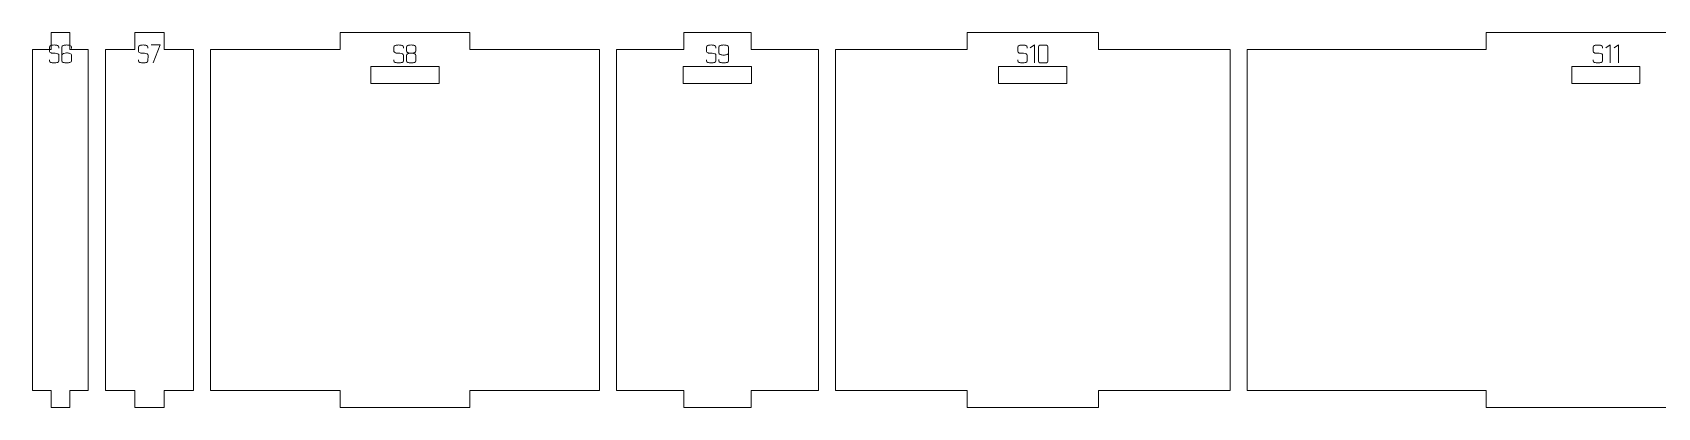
# Model space of a CAD drawing. Header units: centimetres. Extents: x -250 to 250, y -508 to 508.
# Drawn here: x 42.96 to 71.53, y -3.1 to 3.5 of the extents above; entities that cross this region are included whole.
import ezdxf

# ---------------------------------------------------------------- set-up
doc = ezdxf.new("R2010")
doc.units = ezdxf.units.CM
doc.header["$MEASUREMENT"] = 0
doc.layers.add('Capa 1', color=7, linetype='Continuous')

msp = doc.modelspace()

# ---------------------------------------------------------------- linework, layer by layer
at = {"layer": 'Capa 1', "color": 240, "lineweight": 9}
for points, knots in [([(42.95706, 3.20203), (42.95706, 3.20203), (42.95706, -2.79797), (42.95706, -2.79797), (42.95706, -2.79797), (43.28415, -2.79797), (43.28415, -2.79797), (43.28415, -2.79797), (43.28415, -3.09797), (43.28415, -3.09797), (43.28415, -3.09797), (43.61124, -3.09797), (43.61124, -3.09797), (43.61124, -3.09797), (43.61124, -2.79797), (43.61124, -2.79797), (43.61124, -2.79797), (43.93832, -2.79797), (43.93832, -2.79797), (43.93832, -2.79797), (43.93832, 3.20203), (43.93832, 3.20203), (43.93832, 3.20203), (43.61124, 3.20203), (43.61124, 3.20203), (43.61124, 3.20203), (43.61124, 3.50203), (43.61124, 3.50203), (43.61124, 3.50203), (43.28415, 3.50203), (43.28415, 3.50203), (43.28415, 3.50203), (43.28415, 3.20203), (43.28415, 3.20203), (43.28415, 3.20203), (42.95706, 3.20203), (42.95706, 3.20203)], [0, 0, 0, 0, 0.08333333, 0.08333333, 0.08333333, 0.16666667, 0.16666667, 0.16666667, 0.25, 0.25, 0.25, 0.33333333, 0.33333333, 0.33333333, 0.41666667, 0.41666667, 0.41666667, 0.5, 0.5, 0.5, 0.58333333, 0.58333333, 0.58333333, 0.66666667, 0.66666667, 0.66666667, 0.75, 0.75, 0.75, 0.83333333, 0.83333333, 0.83333333, 0.91666667, 0.91666667, 0.91666667, 1, 1, 1, 1]), ([(44.23832, 3.20203), (44.23832, 3.20203), (44.23832, -2.79797), (44.23832, -2.79797), (44.23832, -2.79797), (44.75425, -2.79797), (44.75425, -2.79797), (44.75425, -2.79797), (44.75425, -3.09797), (44.75425, -3.09797), (44.75425, -3.09797), (45.27018, -3.09797), (45.27018, -3.09797), (45.27018, -3.09797), (45.27018, -2.79797), (45.27018, -2.79797), (45.27018, -2.79797), (45.78611, -2.79797), (45.78611, -2.79797), (45.78611, -2.79797), (45.78611, 3.20203), (45.78611, 3.20203), (45.78611, 3.20203), (45.27018, 3.20203), (45.27018, 3.20203), (45.27018, 3.20203), (45.27018, 3.50203), (45.27018, 3.50203), (45.27018, 3.50203), (44.75425, 3.50203), (44.75425, 3.50203), (44.75425, 3.50203), (44.75425, 3.20203), (44.75425, 3.20203), (44.75425, 3.20203), (44.23832, 3.20203), (44.23832, 3.20203)], [0, 0, 0, 0, 0.08333333, 0.08333333, 0.08333333, 0.16666667, 0.16666667, 0.16666667, 0.25, 0.25, 0.25, 0.33333333, 0.33333333, 0.33333333, 0.41666667, 0.41666667, 0.41666667, 0.5, 0.5, 0.5, 0.58333333, 0.58333333, 0.58333333, 0.66666667, 0.66666667, 0.66666667, 0.75, 0.75, 0.75, 0.83333333, 0.83333333, 0.83333333, 0.91666667, 0.91666667, 0.91666667, 1, 1, 1, 1]), ([(46.08611, 3.20203), (46.08611, 3.20203), (46.08611, -2.79797), (46.08611, -2.79797), (46.08611, -2.79797), (48.36572, -2.79797), (48.36572, -2.79797), (48.36572, -2.79797), (48.36572, -3.09797), (48.36572, -3.09797), (48.36572, -3.09797), (50.64533, -3.09797), (50.64533, -3.09797), (50.64533, -3.09797), (50.64533, -2.79797), (50.64533, -2.79797), (50.64533, -2.79797), (52.92494, -2.79797), (52.92494, -2.79797), (52.92494, -2.79797), (52.92494, 3.20203), (52.92494, 3.20203), (52.92494, 3.20203), (50.64533, 3.20203), (50.64533, 3.20203), (50.64533, 3.20203), (50.64533, 3.50203), (50.64533, 3.50203), (50.64533, 3.50203), (48.36572, 3.50203), (48.36572, 3.50203), (48.36572, 3.50203), (48.36572, 3.20203), (48.36572, 3.20203), (48.36572, 3.20203), (46.08611, 3.20203), (46.08611, 3.20203)], [0, 0, 0, 0, 0.08333333, 0.08333333, 0.08333333, 0.16666667, 0.16666667, 0.16666667, 0.25, 0.25, 0.25, 0.33333333, 0.33333333, 0.33333333, 0.41666667, 0.41666667, 0.41666667, 0.5, 0.5, 0.5, 0.58333333, 0.58333333, 0.58333333, 0.66666667, 0.66666667, 0.66666667, 0.75, 0.75, 0.75, 0.83333333, 0.83333333, 0.83333333, 0.91666667, 0.91666667, 0.91666667, 1, 1, 1, 1]), ([(53.22494, 3.20203), (53.22494, 3.20203), (53.22494, -2.79797), (53.22494, -2.79797), (53.22494, -2.79797), (54.40879, -2.79797), (54.40879, -2.79797), (54.40879, -2.79797), (54.40879, -3.09797), (54.40879, -3.09797), (54.40879, -3.09797), (55.59264, -3.09797), (55.59264, -3.09797), (55.59264, -3.09797), (55.59264, -2.79797), (55.59264, -2.79797), (55.59264, -2.79797), (56.77649, -2.79797), (56.77649, -2.79797), (56.77649, -2.79797), (56.77649, 3.20203), (56.77649, 3.20203), (56.77649, 3.20203), (55.59264, 3.20203), (55.59264, 3.20203), (55.59264, 3.20203), (55.59264, 3.50203), (55.59264, 3.50203), (55.59264, 3.50203), (54.40879, 3.50203), (54.40879, 3.50203), (54.40879, 3.50203), (54.40879, 3.20203), (54.40879, 3.20203), (54.40879, 3.20203), (53.22494, 3.20203), (53.22494, 3.20203)], [0, 0, 0, 0, 0.08333333, 0.08333333, 0.08333333, 0.16666667, 0.16666667, 0.16666667, 0.25, 0.25, 0.25, 0.33333333, 0.33333333, 0.33333333, 0.41666667, 0.41666667, 0.41666667, 0.5, 0.5, 0.5, 0.58333333, 0.58333333, 0.58333333, 0.66666667, 0.66666667, 0.66666667, 0.75, 0.75, 0.75, 0.83333333, 0.83333333, 0.83333333, 0.91666667, 0.91666667, 0.91666667, 1, 1, 1, 1]), ([(57.07649, 3.20203), (57.07649, 3.20203), (57.07649, -2.79797), (57.07649, -2.79797), (57.07649, -2.79797), (59.38941, -2.79797), (59.38941, -2.79797), (59.38941, -2.79797), (59.38941, -3.09797), (59.38941, -3.09797), (59.38941, -3.09797), (61.70233, -3.09797), (61.70233, -3.09797), (61.70233, -3.09797), (61.70233, -2.79797), (61.70233, -2.79797), (61.70233, -2.79797), (64.01526, -2.79797), (64.01526, -2.79797), (64.01526, -2.79797), (64.01526, 3.20203), (64.01526, 3.20203), (64.01526, 3.20203), (61.70233, 3.20203), (61.70233, 3.20203), (61.70233, 3.20203), (61.70233, 3.50203), (61.70233, 3.50203), (61.70233, 3.50203), (59.38941, 3.50203), (59.38941, 3.50203), (59.38941, 3.50203), (59.38941, 3.20203), (59.38941, 3.20203), (59.38941, 3.20203), (57.07649, 3.20203), (57.07649, 3.20203)], [0, 0, 0, 0, 0.08333333, 0.08333333, 0.08333333, 0.16666667, 0.16666667, 0.16666667, 0.25, 0.25, 0.25, 0.33333333, 0.33333333, 0.33333333, 0.41666667, 0.41666667, 0.41666667, 0.5, 0.5, 0.5, 0.58333333, 0.58333333, 0.58333333, 0.66666667, 0.66666667, 0.66666667, 0.75, 0.75, 0.75, 0.83333333, 0.83333333, 0.83333333, 0.91666667, 0.91666667, 0.91666667, 1, 1, 1, 1]), ([(64.31526, 3.20203), (64.31526, 3.20203), (64.31526, -2.79797), (64.31526, -2.79797), (64.31526, -2.79797), (68.51943, -2.79797), (68.51943, -2.79797), (68.51943, -2.79797), (68.51943, -3.09797), (68.51943, -3.09797), (68.51943, -3.09797), (72.72361, -3.09797), (72.72361, -3.09797), (72.72361, -3.09797), (72.72361, -2.79797), (72.72361, -2.79797), (72.72361, -2.79797), (76.92778, -2.79797), (76.92778, -2.79797), (76.92778, -2.79797), (76.92778, 3.20203), (76.92778, 3.20203), (76.92778, 3.20203), (72.72361, 3.20203), (72.72361, 3.20203), (72.72361, 3.20203), (72.72361, 3.50203), (72.72361, 3.50203), (72.72361, 3.50203), (68.51943, 3.50203), (68.51943, 3.50203), (68.51943, 3.50203), (68.51943, 3.20203), (68.51943, 3.20203), (68.51943, 3.20203), (64.31526, 3.20203), (64.31526, 3.20203)], [0, 0, 0, 0, 0.08333333, 0.08333333, 0.08333333, 0.16666667, 0.16666667, 0.16666667, 0.25, 0.25, 0.25, 0.33333333, 0.33333333, 0.33333333, 0.41666667, 0.41666667, 0.41666667, 0.5, 0.5, 0.5, 0.58333333, 0.58333333, 0.58333333, 0.66666667, 0.66666667, 0.66666667, 0.75, 0.75, 0.75, 0.83333333, 0.83333333, 0.83333333, 0.91666667, 0.91666667, 0.91666667, 1, 1, 1, 1]), ([(48.90553, 2.602), (48.90553, 2.602), (50.10553, 2.602), (50.10553, 2.602), (50.10553, 2.602), (50.10553, 2.902), (50.10553, 2.902), (50.10553, 2.902), (48.90553, 2.902), (48.90553, 2.902), (48.90553, 2.902), (48.90553, 2.602), (48.90553, 2.602)], [0, 0, 0, 0, 0.25, 0.25, 0.25, 0.5, 0.5, 0.5, 0.75, 0.75, 0.75, 1, 1, 1, 1]), ([(54.40072, 2.602), (54.40072, 2.602), (55.60072, 2.602), (55.60072, 2.602), (55.60072, 2.602), (55.60072, 2.902), (55.60072, 2.902), (55.60072, 2.902), (54.40072, 2.902), (54.40072, 2.902), (54.40072, 2.902), (54.40072, 2.602), (54.40072, 2.602)], [0, 0, 0, 0, 0.25, 0.25, 0.25, 0.5, 0.5, 0.5, 0.75, 0.75, 0.75, 1, 1, 1, 1]), ([(59.94588, 2.602), (59.94588, 2.602), (61.14588, 2.602), (61.14588, 2.602), (61.14588, 2.602), (61.14588, 2.902), (61.14588, 2.902), (61.14588, 2.902), (59.94588, 2.902), (59.94588, 2.902), (59.94588, 2.902), (59.94588, 2.602), (59.94588, 2.602)], [0, 0, 0, 0, 0.25, 0.25, 0.25, 0.5, 0.5, 0.5, 0.75, 0.75, 0.75, 1, 1, 1, 1]), ([(70.02152, 2.602), (70.02152, 2.602), (71.22152, 2.602), (71.22152, 2.602), (71.22152, 2.602), (71.22152, 2.902), (71.22152, 2.902), (71.22152, 2.902), (70.02152, 2.902), (70.02152, 2.902), (70.02152, 2.902), (70.02152, 2.602), (70.02152, 2.602)], [0, 0, 0, 0, 0.25, 0.25, 0.25, 0.5, 0.5, 0.5, 0.75, 0.75, 0.75, 1, 1, 1, 1])]:
    msp.add_open_spline(points, degree=3, knots=knots, dxfattribs=at)
at = {"layer": 'Capa 1', "color": 114, "lineweight": 9}
for points, knots in [([(43.2553, 3.02337), (43.2553, 3.02337), (43.2553, 3.0009), (43.2553, 3.0009), (43.2553, 2.99112), (43.26317, 2.98279), (43.27892, 2.97591), (43.29466, 2.96903), (43.31431, 2.96559), (43.33785, 2.96559), (43.36139, 2.96559), (43.38104, 2.96903), (43.39678, 2.97591), (43.41253, 2.98279), (43.4204, 2.99112), (43.4204, 3.0009), (43.4204, 3.0009), (43.42132, 3.09446), (43.42132, 3.09446), (43.42101, 3.12259), (43.39984, 3.1368), (43.3578, 3.13711), (43.31576, 3.13742), (43.29107, 3.13879), (43.28373, 3.14124), (43.26478, 3.14827), (43.2553, 3.15729), (43.2553, 3.1683), (43.2553, 3.1683), (43.2553, 3.24672), (43.2553, 3.24672), (43.2553, 3.2565), (43.26317, 3.26483), (43.27892, 3.27171), (43.29466, 3.27859), (43.31431, 3.28203), (43.33785, 3.28203), (43.36139, 3.28203), (43.38104, 3.27859), (43.39678, 3.27171), (43.41253, 3.26483), (43.4204, 3.2565), (43.4204, 3.24672), (43.4204, 3.24672), (43.4204, 3.22425), (43.4204, 3.22425), (43.4204, 3.22425), (43.4204, 3.24672), (43.4204, 3.24672), (43.4204, 3.2565), (43.41253, 3.26483), (43.39678, 3.27171), (43.38104, 3.27859), (43.36139, 3.28203), (43.33785, 3.28203), (43.31431, 3.28203), (43.29466, 3.27859), (43.27892, 3.27171), (43.26317, 3.26483), (43.2553, 3.2565), (43.2553, 3.24672), (43.2553, 3.24672), (43.2553, 3.1683), (43.2553, 3.1683), (43.2553, 3.15729), (43.26478, 3.14827), (43.28373, 3.14124), (43.29107, 3.13879), (43.31576, 3.13742), (43.3578, 3.13711), (43.39984, 3.1368), (43.42101, 3.12259), (43.42132, 3.09446), (43.42132, 3.09446), (43.4204, 3.0009), (43.4204, 3.0009), (43.4204, 2.99112), (43.41253, 2.98279), (43.39678, 2.97591), (43.38104, 2.96903), (43.36139, 2.96559), (43.33785, 2.96559), (43.31431, 2.96559), (43.29466, 2.96903), (43.27892, 2.97591), (43.26317, 2.98279), (43.2553, 2.99112), (43.2553, 3.0009), (43.2553, 3.0009), (43.2553, 3.02337), (43.2553, 3.02337)], [0, 0, 0, 0, 0.03333333, 0.03333333, 0.03333333, 0.06666667, 0.06666667, 0.06666667, 0.1, 0.1, 0.1, 0.13333333, 0.13333333, 0.13333333, 0.16666667, 0.16666667, 0.16666667, 0.2, 0.2, 0.2, 0.23333333, 0.23333333, 0.23333333, 0.26666667, 0.26666667, 0.26666667, 0.3, 0.3, 0.3, 0.33333333, 0.33333333, 0.33333333, 0.36666667, 0.36666667, 0.36666667, 0.4, 0.4, 0.4, 0.43333333, 0.43333333, 0.43333333, 0.46666667, 0.46666667, 0.46666667, 0.5, 0.5, 0.5, 0.53333333, 0.53333333, 0.53333333, 0.56666667, 0.56666667, 0.56666667, 0.6, 0.6, 0.6, 0.63333333, 0.63333333, 0.63333333, 0.66666667, 0.66666667, 0.66666667, 0.7, 0.7, 0.7, 0.73333333, 0.73333333, 0.73333333, 0.76666667, 0.76666667, 0.76666667, 0.8, 0.8, 0.8, 0.83333333, 0.83333333, 0.83333333, 0.86666667, 0.86666667, 0.86666667, 0.9, 0.9, 0.9, 0.93333333, 0.93333333, 0.93333333, 0.96666667, 0.96666667, 0.96666667, 1, 1, 1, 1]), ([(43.55752, 2.96559), (43.53398, 2.96559), (43.51433, 2.96903), (43.49859, 2.97591), (43.48284, 2.98279), (43.47497, 2.99112), (43.47497, 3.0009), (43.47497, 3.0009), (43.47497, 3.10776), (43.47497, 3.10776), (43.47497, 3.10776), (43.47497, 3.24672), (43.47497, 3.24672), (43.47497, 3.2565), (43.48284, 3.26483), (43.49859, 3.27171), (43.51433, 3.27859), (43.53398, 3.28203), (43.55752, 3.28203), (43.58106, 3.28203), (43.60071, 3.27859), (43.61645, 3.27171), (43.6322, 3.26483), (43.64007, 3.2565), (43.64007, 3.24672), (43.64007, 3.24672), (43.64007, 3.22104), (43.64007, 3.22104), (43.64007, 3.22104), (43.64007, 3.24672), (43.64007, 3.24672), (43.64007, 3.2565), (43.6322, 3.26483), (43.61645, 3.27171), (43.60071, 3.27859), (43.58106, 3.28203), (43.55752, 3.28203), (43.53398, 3.28203), (43.51433, 3.27859), (43.49859, 3.27171), (43.48284, 3.26483), (43.47497, 3.2565), (43.47497, 3.24672), (43.47497, 3.24672), (43.47497, 3.10776), (43.47497, 3.10776), (43.47497, 3.11693), (43.48452, 3.12511), (43.50363, 3.13229), (43.52274, 3.13948), (43.5407, 3.14307), (43.55752, 3.14307), (43.58106, 3.14307), (43.60071, 3.13963), (43.61645, 3.13275), (43.6322, 3.12587), (43.64007, 3.11754), (43.64007, 3.10776), (43.64007, 3.10776), (43.64007, 3.0009), (43.64007, 3.0009), (43.64007, 2.99112), (43.6322, 2.98279), (43.61645, 2.97591), (43.60071, 2.96903), (43.58106, 2.96559), (43.55752, 2.96559)], [0, 0, 0, 0, 0.04545455, 0.04545455, 0.04545455, 0.09090909, 0.09090909, 0.09090909, 0.13636364, 0.13636364, 0.13636364, 0.18181818, 0.18181818, 0.18181818, 0.22727273, 0.22727273, 0.22727273, 0.27272727, 0.27272727, 0.27272727, 0.31818182, 0.31818182, 0.31818182, 0.36363636, 0.36363636, 0.36363636, 0.40909091, 0.40909091, 0.40909091, 0.45454545, 0.45454545, 0.45454545, 0.5, 0.5, 0.5, 0.54545455, 0.54545455, 0.54545455, 0.59090909, 0.59090909, 0.59090909, 0.63636364, 0.63636364, 0.63636364, 0.68181818, 0.68181818, 0.68181818, 0.72727273, 0.72727273, 0.72727273, 0.77272727, 0.77272727, 0.77272727, 0.81818182, 0.81818182, 0.81818182, 0.86363636, 0.86363636, 0.86363636, 0.90909091, 0.90909091, 0.90909091, 0.95454545, 0.95454545, 0.95454545, 1, 1, 1, 1]), ([(44.82258, 3.02337), (44.82258, 3.02337), (44.82258, 3.0009), (44.82258, 3.0009), (44.82258, 2.99112), (44.83045, 2.98279), (44.8462, 2.97591), (44.86194, 2.96903), (44.88159, 2.96559), (44.90513, 2.96559), (44.92867, 2.96559), (44.94832, 2.96903), (44.96406, 2.97591), (44.97981, 2.98279), (44.98768, 2.99112), (44.98768, 3.0009), (44.98768, 3.0009), (44.9886, 3.09446), (44.9886, 3.09446), (44.98829, 3.12259), (44.96712, 3.1368), (44.92508, 3.13711), (44.88304, 3.13742), (44.85835, 3.13879), (44.85101, 3.14124), (44.83206, 3.14827), (44.82258, 3.15729), (44.82258, 3.1683), (44.82258, 3.1683), (44.82258, 3.24672), (44.82258, 3.24672), (44.82258, 3.2565), (44.83045, 3.26483), (44.8462, 3.27171), (44.86194, 3.27859), (44.88159, 3.28203), (44.90513, 3.28203), (44.92867, 3.28203), (44.94832, 3.27859), (44.96406, 3.27171), (44.97981, 3.26483), (44.98768, 3.2565), (44.98768, 3.24672), (44.98768, 3.24672), (44.98768, 3.22425), (44.98768, 3.22425), (44.98768, 3.22425), (44.98768, 3.24672), (44.98768, 3.24672), (44.98768, 3.2565), (44.97981, 3.26483), (44.96406, 3.27171), (44.94832, 3.27859), (44.92867, 3.28203), (44.90513, 3.28203), (44.88159, 3.28203), (44.86194, 3.27859), (44.8462, 3.27171), (44.83045, 3.26483), (44.82258, 3.2565), (44.82258, 3.24672), (44.82258, 3.24672), (44.82258, 3.1683), (44.82258, 3.1683), (44.82258, 3.15729), (44.83206, 3.14827), (44.85101, 3.14124), (44.85835, 3.13879), (44.88304, 3.13742), (44.92508, 3.13711), (44.96712, 3.1368), (44.98829, 3.12259), (44.9886, 3.09446), (44.9886, 3.09446), (44.98768, 3.0009), (44.98768, 3.0009), (44.98768, 2.99112), (44.97981, 2.98279), (44.96406, 2.97591), (44.94832, 2.96903), (44.92867, 2.96559), (44.90513, 2.96559), (44.88159, 2.96559), (44.86194, 2.96903), (44.8462, 2.97591), (44.83045, 2.98279), (44.82258, 2.99112), (44.82258, 3.0009), (44.82258, 3.0009), (44.82258, 3.02337), (44.82258, 3.02337)], [0, 0, 0, 0, 0.03333333, 0.03333333, 0.03333333, 0.06666667, 0.06666667, 0.06666667, 0.1, 0.1, 0.1, 0.13333333, 0.13333333, 0.13333333, 0.16666667, 0.16666667, 0.16666667, 0.2, 0.2, 0.2, 0.23333333, 0.23333333, 0.23333333, 0.26666667, 0.26666667, 0.26666667, 0.3, 0.3, 0.3, 0.33333333, 0.33333333, 0.33333333, 0.36666667, 0.36666667, 0.36666667, 0.4, 0.4, 0.4, 0.43333333, 0.43333333, 0.43333333, 0.46666667, 0.46666667, 0.46666667, 0.5, 0.5, 0.5, 0.53333333, 0.53333333, 0.53333333, 0.56666667, 0.56666667, 0.56666667, 0.6, 0.6, 0.6, 0.63333333, 0.63333333, 0.63333333, 0.66666667, 0.66666667, 0.66666667, 0.7, 0.7, 0.7, 0.73333333, 0.73333333, 0.73333333, 0.76666667, 0.76666667, 0.76666667, 0.8, 0.8, 0.8, 0.83333333, 0.83333333, 0.83333333, 0.86666667, 0.86666667, 0.86666667, 0.9, 0.9, 0.9, 0.93333333, 0.93333333, 0.93333333, 0.96666667, 0.96666667, 0.96666667, 1, 1, 1, 1]), ([(45.08077, 2.96559), (45.08077, 2.96559), (45.20185, 3.28203), (45.20185, 3.28203), (45.20185, 3.28203), (45.04225, 3.28203), (45.04225, 3.28203), (45.04225, 3.28203), (45.20185, 3.28203), (45.20185, 3.28203), (45.20185, 3.28203), (45.08077, 2.96559), (45.08077, 2.96559)], [0, 0, 0, 0, 0.25, 0.25, 0.25, 0.5, 0.5, 0.5, 0.75, 0.75, 0.75, 1, 1, 1, 1]), ([(49.31314, 3.02337), (49.31314, 3.02337), (49.31314, 3.0009), (49.31314, 3.0009), (49.31314, 2.99112), (49.32101, 2.98279), (49.33676, 2.97591), (49.3525, 2.96903), (49.37215, 2.96559), (49.39569, 2.96559), (49.41923, 2.96559), (49.43888, 2.96903), (49.45462, 2.97591), (49.47037, 2.98279), (49.47824, 2.99112), (49.47824, 3.0009), (49.47824, 3.0009), (49.47916, 3.09446), (49.47916, 3.09446), (49.47885, 3.12259), (49.45768, 3.1368), (49.41564, 3.13711), (49.3736, 3.13742), (49.34891, 3.13879), (49.34157, 3.14124), (49.32262, 3.14827), (49.31314, 3.15729), (49.31314, 3.1683), (49.31314, 3.1683), (49.31314, 3.24672), (49.31314, 3.24672), (49.31314, 3.2565), (49.32101, 3.26483), (49.33676, 3.27171), (49.3525, 3.27859), (49.37215, 3.28203), (49.39569, 3.28203), (49.41923, 3.28203), (49.43888, 3.27859), (49.45462, 3.27171), (49.47037, 3.26483), (49.47824, 3.2565), (49.47824, 3.24672), (49.47824, 3.24672), (49.47824, 3.22425), (49.47824, 3.22425), (49.47824, 3.22425), (49.47824, 3.24672), (49.47824, 3.24672), (49.47824, 3.2565), (49.47037, 3.26483), (49.45462, 3.27171), (49.43888, 3.27859), (49.41923, 3.28203), (49.39569, 3.28203), (49.37215, 3.28203), (49.3525, 3.27859), (49.33676, 3.27171), (49.32101, 3.26483), (49.31314, 3.2565), (49.31314, 3.24672), (49.31314, 3.24672), (49.31314, 3.1683), (49.31314, 3.1683), (49.31314, 3.15729), (49.32262, 3.14827), (49.34157, 3.14124), (49.34891, 3.13879), (49.3736, 3.13742), (49.41564, 3.13711), (49.45768, 3.1368), (49.47885, 3.12259), (49.47916, 3.09446), (49.47916, 3.09446), (49.47824, 3.0009), (49.47824, 3.0009), (49.47824, 2.99112), (49.47037, 2.98279), (49.45462, 2.97591), (49.43888, 2.96903), (49.41923, 2.96559), (49.39569, 2.96559), (49.37215, 2.96559), (49.3525, 2.96903), (49.33676, 2.97591), (49.32101, 2.98279), (49.31314, 2.99112), (49.31314, 3.0009), (49.31314, 3.0009), (49.31314, 3.02337), (49.31314, 3.02337)], [0, 0, 0, 0, 0.03333333, 0.03333333, 0.03333333, 0.06666667, 0.06666667, 0.06666667, 0.1, 0.1, 0.1, 0.13333333, 0.13333333, 0.13333333, 0.16666667, 0.16666667, 0.16666667, 0.2, 0.2, 0.2, 0.23333333, 0.23333333, 0.23333333, 0.26666667, 0.26666667, 0.26666667, 0.3, 0.3, 0.3, 0.33333333, 0.33333333, 0.33333333, 0.36666667, 0.36666667, 0.36666667, 0.4, 0.4, 0.4, 0.43333333, 0.43333333, 0.43333333, 0.46666667, 0.46666667, 0.46666667, 0.5, 0.5, 0.5, 0.53333333, 0.53333333, 0.53333333, 0.56666667, 0.56666667, 0.56666667, 0.6, 0.6, 0.6, 0.63333333, 0.63333333, 0.63333333, 0.66666667, 0.66666667, 0.66666667, 0.7, 0.7, 0.7, 0.73333333, 0.73333333, 0.73333333, 0.76666667, 0.76666667, 0.76666667, 0.8, 0.8, 0.8, 0.83333333, 0.83333333, 0.83333333, 0.86666667, 0.86666667, 0.86666667, 0.9, 0.9, 0.9, 0.93333333, 0.93333333, 0.93333333, 0.96666667, 0.96666667, 0.96666667, 1, 1, 1, 1]), ([(49.53281, 3.17242), (49.53281, 3.16447), (49.53847, 3.15729), (49.54978, 3.15087), (49.56109, 3.14445), (49.58295, 3.14017), (49.61536, 3.13803), (49.64777, 3.14017), (49.66963, 3.14445), (49.68094, 3.15087), (49.69225, 3.15729), (49.69791, 3.16447), (49.69791, 3.17242), (49.69791, 3.17242), (49.69791, 3.24672), (49.69791, 3.24672), (49.69791, 3.2565), (49.69004, 3.26483), (49.67429, 3.27171), (49.65855, 3.27859), (49.6389, 3.28203), (49.61536, 3.28203), (49.59182, 3.28203), (49.57217, 3.27859), (49.55643, 3.27171), (49.54068, 3.26483), (49.53281, 3.2565), (49.53281, 3.24672), (49.53281, 3.24672), (49.53281, 3.17242), (49.53281, 3.17242)], [0, 0, 0, 0, 0.1, 0.1, 0.1, 0.2, 0.2, 0.2, 0.3, 0.3, 0.3, 0.4, 0.4, 0.4, 0.5, 0.5, 0.5, 0.6, 0.6, 0.6, 0.7, 0.7, 0.7, 0.8, 0.8, 0.8, 0.9, 0.9, 0.9, 1, 1, 1, 1]), ([(49.61536, 2.96559), (49.59182, 2.96559), (49.57217, 2.96903), (49.55643, 2.97591), (49.54068, 2.98279), (49.53281, 2.99112), (49.53281, 3.0009), (49.53281, 3.0009), (49.53281, 3.10409), (49.53281, 3.10409), (49.53281, 3.11235), (49.53847, 3.11953), (49.54978, 3.12564), (49.56109, 3.13176), (49.58295, 3.13589), (49.61536, 3.13803), (49.58295, 3.14017), (49.56109, 3.14445), (49.54978, 3.15087), (49.53847, 3.15729), (49.53281, 3.16447), (49.53281, 3.17242), (49.53281, 3.17242), (49.53281, 3.24672), (49.53281, 3.24672), (49.53281, 3.2565), (49.54068, 3.26483), (49.55643, 3.27171), (49.57217, 3.27859), (49.59182, 3.28203), (49.61536, 3.28203), (49.6389, 3.28203), (49.65855, 3.27859), (49.67429, 3.27171), (49.69004, 3.26483), (49.69791, 3.2565), (49.69791, 3.24672), (49.69791, 3.24672), (49.69791, 3.17242), (49.69791, 3.17242), (49.69791, 3.16447), (49.69225, 3.15729), (49.68094, 3.15087), (49.66963, 3.14445), (49.64777, 3.14017), (49.61536, 3.13803), (49.64777, 3.13589), (49.66963, 3.13176), (49.68094, 3.12564), (49.69225, 3.11953), (49.69791, 3.11235), (49.69791, 3.10409), (49.69791, 3.10409), (49.69791, 3.0009), (49.69791, 3.0009), (49.69791, 2.99112), (49.69004, 2.98279), (49.67429, 2.97591), (49.65855, 2.96903), (49.6389, 2.96559), (49.61536, 2.96559)], [0, 0, 0, 0, 0.05, 0.05, 0.05, 0.1, 0.1, 0.1, 0.15, 0.15, 0.15, 0.2, 0.2, 0.2, 0.25, 0.25, 0.25, 0.3, 0.3, 0.3, 0.35, 0.35, 0.35, 0.4, 0.4, 0.4, 0.45, 0.45, 0.45, 0.5, 0.5, 0.5, 0.55, 0.55, 0.55, 0.6, 0.6, 0.6, 0.65, 0.65, 0.65, 0.7, 0.7, 0.7, 0.75, 0.75, 0.75, 0.8, 0.8, 0.8, 0.85, 0.85, 0.85, 0.9, 0.9, 0.9, 0.95, 0.95, 0.95, 1, 1, 1, 1]), ([(54.80833, 3.02337), (54.80833, 3.02337), (54.80833, 3.0009), (54.80833, 3.0009), (54.80833, 2.99112), (54.8162, 2.98279), (54.83195, 2.97591), (54.84769, 2.96903), (54.86734, 2.96559), (54.89088, 2.96559), (54.91442, 2.96559), (54.93407, 2.96903), (54.94981, 2.97591), (54.96556, 2.98279), (54.97343, 2.99112), (54.97343, 3.0009), (54.97343, 3.0009), (54.97435, 3.09446), (54.97435, 3.09446), (54.97404, 3.12259), (54.95287, 3.1368), (54.91083, 3.13711), (54.86879, 3.13742), (54.8441, 3.13879), (54.83676, 3.14124), (54.81781, 3.14827), (54.80833, 3.15729), (54.80833, 3.1683), (54.80833, 3.1683), (54.80833, 3.24672), (54.80833, 3.24672), (54.80833, 3.2565), (54.8162, 3.26483), (54.83195, 3.27171), (54.84769, 3.27859), (54.86734, 3.28203), (54.89088, 3.28203), (54.91442, 3.28203), (54.93407, 3.27859), (54.94981, 3.27171), (54.96556, 3.26483), (54.97343, 3.2565), (54.97343, 3.24672), (54.97343, 3.24672), (54.97343, 3.22425), (54.97343, 3.22425), (54.97343, 3.22425), (54.97343, 3.24672), (54.97343, 3.24672), (54.97343, 3.2565), (54.96556, 3.26483), (54.94981, 3.27171), (54.93407, 3.27859), (54.91442, 3.28203), (54.89088, 3.28203), (54.86734, 3.28203), (54.84769, 3.27859), (54.83195, 3.27171), (54.8162, 3.26483), (54.80833, 3.2565), (54.80833, 3.24672), (54.80833, 3.24672), (54.80833, 3.1683), (54.80833, 3.1683), (54.80833, 3.15729), (54.81781, 3.14827), (54.83676, 3.14124), (54.8441, 3.13879), (54.86879, 3.13742), (54.91083, 3.13711), (54.95287, 3.1368), (54.97404, 3.12259), (54.97435, 3.09446), (54.97435, 3.09446), (54.97343, 3.0009), (54.97343, 3.0009), (54.97343, 2.99112), (54.96556, 2.98279), (54.94981, 2.97591), (54.93407, 2.96903), (54.91442, 2.96559), (54.89088, 2.96559), (54.86734, 2.96559), (54.84769, 2.96903), (54.83195, 2.97591), (54.8162, 2.98279), (54.80833, 2.99112), (54.80833, 3.0009), (54.80833, 3.0009), (54.80833, 3.02337), (54.80833, 3.02337)], [0, 0, 0, 0, 0.03333333, 0.03333333, 0.03333333, 0.06666667, 0.06666667, 0.06666667, 0.1, 0.1, 0.1, 0.13333333, 0.13333333, 0.13333333, 0.16666667, 0.16666667, 0.16666667, 0.2, 0.2, 0.2, 0.23333333, 0.23333333, 0.23333333, 0.26666667, 0.26666667, 0.26666667, 0.3, 0.3, 0.3, 0.33333333, 0.33333333, 0.33333333, 0.36666667, 0.36666667, 0.36666667, 0.4, 0.4, 0.4, 0.43333333, 0.43333333, 0.43333333, 0.46666667, 0.46666667, 0.46666667, 0.5, 0.5, 0.5, 0.53333333, 0.53333333, 0.53333333, 0.56666667, 0.56666667, 0.56666667, 0.6, 0.6, 0.6, 0.63333333, 0.63333333, 0.63333333, 0.66666667, 0.66666667, 0.66666667, 0.7, 0.7, 0.7, 0.73333333, 0.73333333, 0.73333333, 0.76666667, 0.76666667, 0.76666667, 0.8, 0.8, 0.8, 0.83333333, 0.83333333, 0.83333333, 0.86666667, 0.86666667, 0.86666667, 0.9, 0.9, 0.9, 0.93333333, 0.93333333, 0.93333333, 0.96666667, 0.96666667, 0.96666667, 1, 1, 1, 1]), ([(55.028, 3.1394), (55.028, 3.12962), (55.03587, 3.12129), (55.05162, 3.11441), (55.06736, 3.10753), (55.08701, 3.10409), (55.11055, 3.10409), (55.13379, 3.10348), (55.15335, 3.10631), (55.16925, 3.11257), (55.18515, 3.11884), (55.1931, 3.12779), (55.1931, 3.1394), (55.1931, 3.1394), (55.1931, 3.24672), (55.1931, 3.24672), (55.1931, 3.2565), (55.18523, 3.26483), (55.16948, 3.27171), (55.15374, 3.27859), (55.13409, 3.28203), (55.11055, 3.28203), (55.08701, 3.28203), (55.06736, 3.27859), (55.05162, 3.27171), (55.03587, 3.26483), (55.028, 3.2565), (55.028, 3.24672), (55.028, 3.24672), (55.028, 3.1394), (55.028, 3.1394)], [0, 0, 0, 0, 0.1, 0.1, 0.1, 0.2, 0.2, 0.2, 0.3, 0.3, 0.3, 0.4, 0.4, 0.4, 0.5, 0.5, 0.5, 0.6, 0.6, 0.6, 0.7, 0.7, 0.7, 0.8, 0.8, 0.8, 0.9, 0.9, 0.9, 1, 1, 1, 1]), ([(55.11055, 2.96559), (55.08701, 2.96559), (55.06736, 2.96903), (55.05162, 2.97591), (55.03587, 2.98279), (55.028, 2.99112), (55.028, 3.0009), (55.028, 3.0009), (55.028, 3.02613), (55.028, 3.02613), (55.028, 3.02613), (55.028, 3.0009), (55.028, 3.0009), (55.028, 2.99112), (55.03587, 2.98279), (55.05162, 2.97591), (55.06736, 2.96903), (55.08701, 2.96559), (55.11055, 2.96559), (55.13409, 2.96559), (55.15374, 2.96903), (55.16948, 2.97591), (55.18523, 2.98279), (55.1931, 2.99112), (55.1931, 3.0009), (55.1931, 3.0009), (55.1931, 3.1394), (55.1931, 3.1394), (55.1931, 3.12779), (55.18515, 3.11884), (55.16925, 3.11257), (55.15335, 3.10631), (55.13379, 3.10348), (55.11055, 3.10409), (55.08701, 3.10409), (55.06736, 3.10753), (55.05162, 3.11441), (55.03587, 3.12129), (55.028, 3.12962), (55.028, 3.1394), (55.028, 3.1394), (55.028, 3.24672), (55.028, 3.24672), (55.028, 3.2565), (55.03587, 3.26483), (55.05162, 3.27171), (55.06736, 3.27859), (55.08701, 3.28203), (55.11055, 3.28203), (55.13409, 3.28203), (55.15374, 3.27859), (55.16948, 3.27171), (55.18523, 3.26483), (55.1931, 3.2565), (55.1931, 3.24672), (55.1931, 3.24672), (55.1931, 3.1394), (55.1931, 3.1394), (55.1931, 3.1394), (55.1931, 3.0009), (55.1931, 3.0009), (55.1931, 2.99112), (55.18523, 2.98279), (55.16948, 2.97591), (55.15374, 2.96903), (55.13409, 2.96559), (55.11055, 2.96559)], [0, 0, 0, 0, 0.04545455, 0.04545455, 0.04545455, 0.09090909, 0.09090909, 0.09090909, 0.13636364, 0.13636364, 0.13636364, 0.18181818, 0.18181818, 0.18181818, 0.22727273, 0.22727273, 0.22727273, 0.27272727, 0.27272727, 0.27272727, 0.31818182, 0.31818182, 0.31818182, 0.36363636, 0.36363636, 0.36363636, 0.40909091, 0.40909091, 0.40909091, 0.45454545, 0.45454545, 0.45454545, 0.5, 0.5, 0.5, 0.54545455, 0.54545455, 0.54545455, 0.59090909, 0.59090909, 0.59090909, 0.63636364, 0.63636364, 0.63636364, 0.68181818, 0.68181818, 0.68181818, 0.72727273, 0.72727273, 0.72727273, 0.77272727, 0.77272727, 0.77272727, 0.81818182, 0.81818182, 0.81818182, 0.86363636, 0.86363636, 0.86363636, 0.90909091, 0.90909091, 0.90909091, 0.95454545, 0.95454545, 0.95454545, 1, 1, 1, 1]), ([(60.28011, 3.02291), (60.28011, 3.02291), (60.28011, 3.00044), (60.28011, 3.00044), (60.28011, 2.99066), (60.28798, 2.98233), (60.30373, 2.97545), (60.31947, 2.96857), (60.33912, 2.96513), (60.36266, 2.96513), (60.3862, 2.96513), (60.40585, 2.96857), (60.42159, 2.97545), (60.43734, 2.98233), (60.44521, 2.99066), (60.44521, 3.00044), (60.44521, 3.00044), (60.44613, 3.094), (60.44613, 3.094), (60.44582, 3.12213), (60.42465, 3.13634), (60.38261, 3.13665), (60.34057, 3.13696), (60.31588, 3.13833), (60.30854, 3.14078), (60.28959, 3.14781), (60.28011, 3.15683), (60.28011, 3.16784), (60.28011, 3.16784), (60.28011, 3.24626), (60.28011, 3.24626), (60.28011, 3.25604), (60.28798, 3.26437), (60.30373, 3.27125), (60.31947, 3.27813), (60.33912, 3.28157), (60.36266, 3.28157), (60.3862, 3.28157), (60.40585, 3.27813), (60.42159, 3.27125), (60.43734, 3.26437), (60.44521, 3.25604), (60.44521, 3.24626), (60.44521, 3.24626), (60.44521, 3.22379), (60.44521, 3.22379), (60.44521, 3.22379), (60.44521, 3.24626), (60.44521, 3.24626), (60.44521, 3.25604), (60.43734, 3.26437), (60.42159, 3.27125), (60.40585, 3.27813), (60.3862, 3.28157), (60.36266, 3.28157), (60.33912, 3.28157), (60.31947, 3.27813), (60.30373, 3.27125), (60.28798, 3.26437), (60.28011, 3.25604), (60.28011, 3.24626), (60.28011, 3.24626), (60.28011, 3.16784), (60.28011, 3.16784), (60.28011, 3.15683), (60.28959, 3.14781), (60.30854, 3.14078), (60.31588, 3.13833), (60.34057, 3.13696), (60.38261, 3.13665), (60.42465, 3.13634), (60.44582, 3.12213), (60.44613, 3.094), (60.44613, 3.094), (60.44521, 3.00044), (60.44521, 3.00044), (60.44521, 2.99066), (60.43734, 2.98233), (60.42159, 2.97545), (60.40585, 2.96857), (60.3862, 2.96513), (60.36266, 2.96513), (60.33912, 2.96513), (60.31947, 2.96857), (60.30373, 2.97545), (60.28798, 2.98233), (60.28011, 2.99066), (60.28011, 3.00044), (60.28011, 3.00044), (60.28011, 3.02291), (60.28011, 3.02291)], [0, 0, 0, 0, 0.03333333, 0.03333333, 0.03333333, 0.06666667, 0.06666667, 0.06666667, 0.1, 0.1, 0.1, 0.13333333, 0.13333333, 0.13333333, 0.16666667, 0.16666667, 0.16666667, 0.2, 0.2, 0.2, 0.23333333, 0.23333333, 0.23333333, 0.26666667, 0.26666667, 0.26666667, 0.3, 0.3, 0.3, 0.33333333, 0.33333333, 0.33333333, 0.36666667, 0.36666667, 0.36666667, 0.4, 0.4, 0.4, 0.43333333, 0.43333333, 0.43333333, 0.46666667, 0.46666667, 0.46666667, 0.5, 0.5, 0.5, 0.53333333, 0.53333333, 0.53333333, 0.56666667, 0.56666667, 0.56666667, 0.6, 0.6, 0.6, 0.63333333, 0.63333333, 0.63333333, 0.66666667, 0.66666667, 0.66666667, 0.7, 0.7, 0.7, 0.73333333, 0.73333333, 0.73333333, 0.76666667, 0.76666667, 0.76666667, 0.8, 0.8, 0.8, 0.83333333, 0.83333333, 0.83333333, 0.86666667, 0.86666667, 0.86666667, 0.9, 0.9, 0.9, 0.93333333, 0.93333333, 0.93333333, 0.96666667, 0.96666667, 0.96666667, 1, 1, 1, 1]), ([(60.57591, 3.28203), (60.57591, 3.28203), (60.49978, 3.22929), (60.49978, 3.22929), (60.49978, 3.22929), (60.57591, 3.28203), (60.57591, 3.28203), (60.57591, 3.28203), (60.57591, 2.96513), (60.57591, 2.96513), (60.57591, 2.96513), (60.57591, 3.28203), (60.57591, 3.28203)], [0, 0, 0, 0, 0.25, 0.25, 0.25, 0.5, 0.5, 0.5, 0.75, 0.75, 0.75, 1, 1, 1, 1]), ([(60.64654, 2.98898), (60.64654, 2.97919), (60.65441, 2.97277), (60.67016, 2.96972), (60.6859, 2.96666), (60.70555, 2.96513), (60.72909, 2.96513), (60.75263, 2.96513), (60.77228, 2.96666), (60.78802, 2.96972), (60.80377, 2.97277), (60.81164, 2.97919), (60.81164, 2.98898), (60.81164, 2.98898), (60.81164, 3.25726), (60.81164, 3.25726), (60.81164, 3.26705), (60.80377, 3.27355), (60.78802, 3.27676), (60.77228, 3.27997), (60.75263, 3.28157), (60.72909, 3.28157), (60.70555, 3.28157), (60.6859, 3.27997), (60.67016, 3.27676), (60.65441, 3.27355), (60.64654, 3.26705), (60.64654, 3.25726), (60.64654, 3.25726), (60.64654, 2.98898), (60.64654, 2.98898)], [0, 0, 0, 0, 0.1, 0.1, 0.1, 0.2, 0.2, 0.2, 0.3, 0.3, 0.3, 0.4, 0.4, 0.4, 0.5, 0.5, 0.5, 0.6, 0.6, 0.6, 0.7, 0.7, 0.7, 0.8, 0.8, 0.8, 0.9, 0.9, 0.9, 1, 1, 1, 1]), ([(60.81164, 2.98898), (60.81164, 2.97919), (60.80377, 2.97277), (60.78802, 2.96972), (60.77228, 2.96666), (60.75263, 2.96513), (60.72909, 2.96513), (60.70555, 2.96513), (60.6859, 2.96666), (60.67016, 2.96972), (60.65441, 2.97277), (60.64654, 2.97919), (60.64654, 2.98898), (60.64654, 2.98898), (60.64654, 3.25726), (60.64654, 3.25726), (60.64654, 3.26705), (60.65441, 3.27355), (60.67016, 3.27676), (60.6859, 3.27997), (60.70555, 3.28157), (60.72909, 3.28157), (60.75263, 3.28157), (60.77228, 3.27997), (60.78802, 3.27676), (60.80377, 3.27355), (60.81164, 3.26705), (60.81164, 3.25726), (60.81164, 3.25726), (60.81164, 2.98898), (60.81164, 2.98898)], [0, 0, 0, 0, 0.1, 0.1, 0.1, 0.2, 0.2, 0.2, 0.3, 0.3, 0.3, 0.4, 0.4, 0.4, 0.5, 0.5, 0.5, 0.6, 0.6, 0.6, 0.7, 0.7, 0.7, 0.8, 0.8, 0.8, 0.9, 0.9, 0.9, 1, 1, 1, 1]), ([(70.40024, 3.02291), (70.40024, 3.02291), (70.40024, 3.00044), (70.40024, 3.00044), (70.40024, 2.99066), (70.40811, 2.98233), (70.42386, 2.97545), (70.4396, 2.96857), (70.45925, 2.96513), (70.48279, 2.96513), (70.50633, 2.96513), (70.52598, 2.96857), (70.54172, 2.97545), (70.55747, 2.98233), (70.56534, 2.99066), (70.56534, 3.00044), (70.56534, 3.00044), (70.56626, 3.094), (70.56626, 3.094), (70.56595, 3.12213), (70.54478, 3.13634), (70.50274, 3.13665), (70.4607, 3.13696), (70.43601, 3.13833), (70.42867, 3.14078), (70.40972, 3.14781), (70.40024, 3.15683), (70.40024, 3.16784), (70.40024, 3.16784), (70.40024, 3.24626), (70.40024, 3.24626), (70.40024, 3.25604), (70.40811, 3.26437), (70.42386, 3.27125), (70.4396, 3.27813), (70.45925, 3.28157), (70.48279, 3.28157), (70.50633, 3.28157), (70.52598, 3.27813), (70.54172, 3.27125), (70.55747, 3.26437), (70.56534, 3.25604), (70.56534, 3.24626), (70.56534, 3.24626), (70.56534, 3.22379), (70.56534, 3.22379), (70.56534, 3.22379), (70.56534, 3.24626), (70.56534, 3.24626), (70.56534, 3.25604), (70.55747, 3.26437), (70.54172, 3.27125), (70.52598, 3.27813), (70.50633, 3.28157), (70.48279, 3.28157), (70.45925, 3.28157), (70.4396, 3.27813), (70.42386, 3.27125), (70.40811, 3.26437), (70.40024, 3.25604), (70.40024, 3.24626), (70.40024, 3.24626), (70.40024, 3.16784), (70.40024, 3.16784), (70.40024, 3.15683), (70.40972, 3.14781), (70.42867, 3.14078), (70.43601, 3.13833), (70.4607, 3.13696), (70.50274, 3.13665), (70.54478, 3.13634), (70.56595, 3.12213), (70.56626, 3.094), (70.56626, 3.094), (70.56534, 3.00044), (70.56534, 3.00044), (70.56534, 2.99066), (70.55747, 2.98233), (70.54172, 2.97545), (70.52598, 2.96857), (70.50633, 2.96513), (70.48279, 2.96513), (70.45925, 2.96513), (70.4396, 2.96857), (70.42386, 2.97545), (70.40811, 2.98233), (70.40024, 2.99066), (70.40024, 3.00044), (70.40024, 3.00044), (70.40024, 3.02291), (70.40024, 3.02291)], [0, 0, 0, 0, 0.03333333, 0.03333333, 0.03333333, 0.06666667, 0.06666667, 0.06666667, 0.1, 0.1, 0.1, 0.13333333, 0.13333333, 0.13333333, 0.16666667, 0.16666667, 0.16666667, 0.2, 0.2, 0.2, 0.23333333, 0.23333333, 0.23333333, 0.26666667, 0.26666667, 0.26666667, 0.3, 0.3, 0.3, 0.33333333, 0.33333333, 0.33333333, 0.36666667, 0.36666667, 0.36666667, 0.4, 0.4, 0.4, 0.43333333, 0.43333333, 0.43333333, 0.46666667, 0.46666667, 0.46666667, 0.5, 0.5, 0.5, 0.53333333, 0.53333333, 0.53333333, 0.56666667, 0.56666667, 0.56666667, 0.6, 0.6, 0.6, 0.63333333, 0.63333333, 0.63333333, 0.66666667, 0.66666667, 0.66666667, 0.7, 0.7, 0.7, 0.73333333, 0.73333333, 0.73333333, 0.76666667, 0.76666667, 0.76666667, 0.8, 0.8, 0.8, 0.83333333, 0.83333333, 0.83333333, 0.86666667, 0.86666667, 0.86666667, 0.9, 0.9, 0.9, 0.93333333, 0.93333333, 0.93333333, 0.96666667, 0.96666667, 0.96666667, 1, 1, 1, 1]), ([(70.69604, 3.28203), (70.69604, 3.28203), (70.61991, 3.22929), (70.61991, 3.22929), (70.61991, 3.22929), (70.69604, 3.28203), (70.69604, 3.28203), (70.69604, 3.28203), (70.69604, 2.96513), (70.69604, 2.96513), (70.69604, 2.96513), (70.69604, 3.28203), (70.69604, 3.28203)], [0, 0, 0, 0, 0.25, 0.25, 0.25, 0.5, 0.5, 0.5, 0.75, 0.75, 0.75, 1, 1, 1, 1]), ([(70.8428, 3.28203), (70.8428, 3.28203), (70.76667, 3.22929), (70.76667, 3.22929), (70.76667, 3.22929), (70.8428, 3.28203), (70.8428, 3.28203), (70.8428, 3.28203), (70.8428, 2.96513), (70.8428, 2.96513), (70.8428, 2.96513), (70.8428, 3.28203), (70.8428, 3.28203)], [0, 0, 0, 0, 0.25, 0.25, 0.25, 0.5, 0.5, 0.5, 0.75, 0.75, 0.75, 1, 1, 1, 1]), ([(43.47497, 3.0009), (43.47497, 2.99112), (43.48284, 2.98279), (43.49859, 2.97591), (43.51433, 2.96903), (43.53398, 2.96559), (43.55752, 2.96559), (43.58106, 2.96559), (43.60071, 2.96903), (43.61645, 2.97591), (43.6322, 2.98279), (43.64007, 2.99112), (43.64007, 3.0009), (43.64007, 3.0009), (43.64007, 3.10776), (43.64007, 3.10776), (43.64007, 3.11754), (43.6322, 3.12587), (43.61645, 3.13275), (43.60071, 3.13963), (43.58106, 3.14307), (43.55752, 3.14307), (43.5407, 3.14307), (43.52274, 3.13948), (43.50363, 3.13229), (43.48452, 3.12511), (43.47497, 3.11693), (43.47497, 3.10776), (43.47497, 3.10776), (43.47497, 3.0009), (43.47497, 3.0009)], [0, 0, 0, 0, 0.1, 0.1, 0.1, 0.2, 0.2, 0.2, 0.3, 0.3, 0.3, 0.4, 0.4, 0.4, 0.5, 0.5, 0.5, 0.6, 0.6, 0.6, 0.7, 0.7, 0.7, 0.8, 0.8, 0.8, 0.9, 0.9, 0.9, 1, 1, 1, 1]), ([(49.53281, 3.0009), (49.53281, 2.99112), (49.54068, 2.98279), (49.55643, 2.97591), (49.57217, 2.96903), (49.59182, 2.96559), (49.61536, 2.96559), (49.6389, 2.96559), (49.65855, 2.96903), (49.67429, 2.97591), (49.69004, 2.98279), (49.69791, 2.99112), (49.69791, 3.0009), (49.69791, 3.0009), (49.69791, 3.10409), (49.69791, 3.10409), (49.69791, 3.11235), (49.69225, 3.11953), (49.68094, 3.12564), (49.66963, 3.13176), (49.64777, 3.13589), (49.61536, 3.13803), (49.58295, 3.13589), (49.56109, 3.13176), (49.54978, 3.12564), (49.53847, 3.11953), (49.53281, 3.11235), (49.53281, 3.10409), (49.53281, 3.10409), (49.53281, 3.0009), (49.53281, 3.0009)], [0, 0, 0, 0, 0.1, 0.1, 0.1, 0.2, 0.2, 0.2, 0.3, 0.3, 0.3, 0.4, 0.4, 0.4, 0.5, 0.5, 0.5, 0.6, 0.6, 0.6, 0.7, 0.7, 0.7, 0.8, 0.8, 0.8, 0.9, 0.9, 0.9, 1, 1, 1, 1])]:
    msp.add_open_spline(points, degree=3, knots=knots, dxfattribs=at)

doc.saveas('drawing.dxf')
